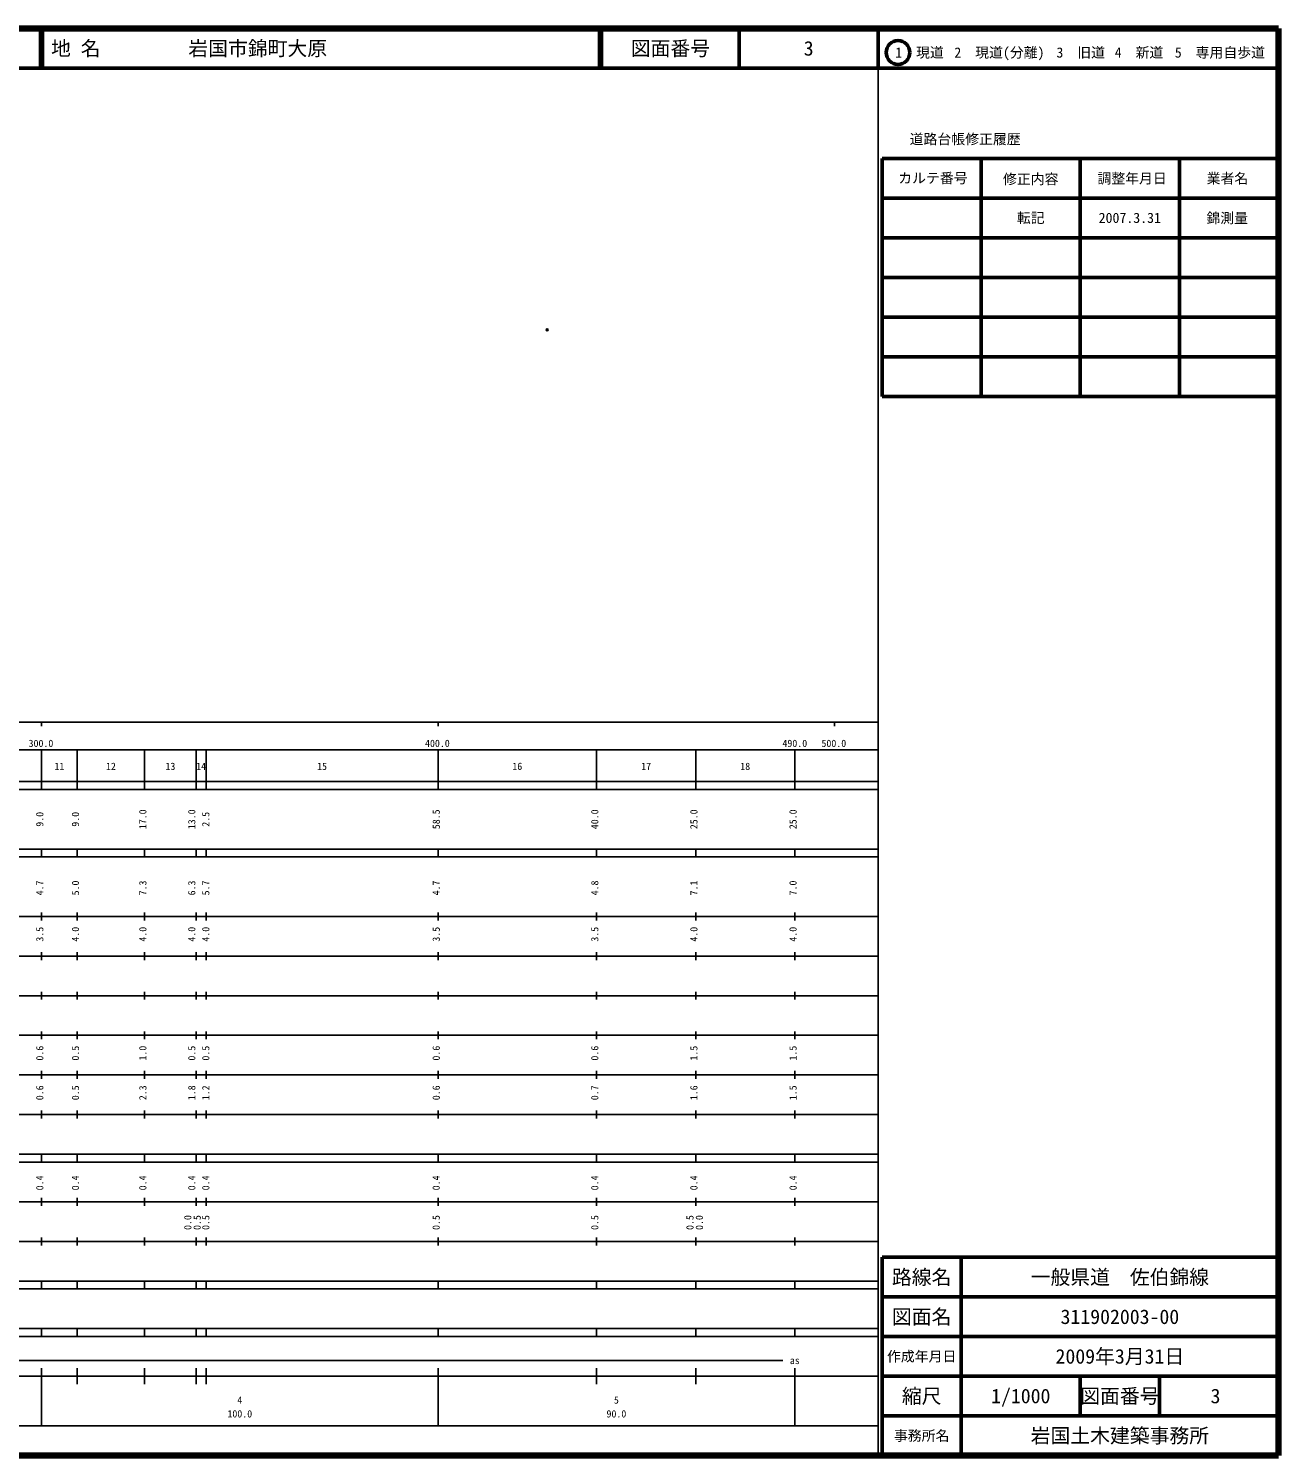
# Model space of a CAD drawing. Units: millimetres on the paper. Extents: x 40 to 680, y 20 to 380.
# Drawn here: x 364.7 to 680, y 20 to 380 of the extents above; entities that cross this region are included whole.
import ezdxf
from ezdxf.enums import TextEntityAlignment as Align

# ---------------------------------------------------------------- set-up
doc = ezdxf.new("R2010")
doc.units = ezdxf.units.MM
doc.header["$PDMODE"] = 32
doc.header["$PDSIZE"] = 0.5
doc.layers.add('M-OTRS', color=6, linetype='Continuous')
doc.layers.add('M-TTL-TXT', color=7, linetype='Continuous')
for name, color, linetype, lineweight in [('M-TTL', 2, 'Continuous', 140), ('M-TTL-BAND', 7, 'Continuous', 25), ('M-TTL-FRAM', 2, 'Continuous', 50), ('M-TTL-LINE', 7, 'Continuous', 50)]:
    doc.layers.add(name, color=color, linetype=linetype, lineweight=lineweight)
doc.styles.add('ＭＳ ゴシック', font='')
doc.styles.get('ＭＳ ゴシック').set_extended_font_data('MS Gothic')

msp = doc.modelspace()

# ---------------------------------------------------------------- linework, layer by layer
at = {"layer": 'M-OTRS'}
msp.add_point((495.531, 303.97), dxfattribs=at)
at = {"layer": 'M-TTL'}
for p, q in [((680, 380), (40, 380)), ((680, 20), (680, 380)), ((40, 20), (680, 20))]:
    msp.add_line(p, q, dxfattribs=at)
at = {"layer": 'M-TTL-BAND'}
for p, q in [((579, 20), (579, 370)), ((40, 205), (579, 205)), ((368, 205), (368, 204)), ((468, 205), (468, 204)), ((568, 205), (568, 204)), ((68, 198), (579, 198)), ((368, 188), (368, 198)), ((377, 188), (377, 198)), ((394, 188), (394, 198)), ((407, 188), (407, 198)), ((409.5, 188), (409.5, 198)), ((468, 188), (468, 198)), ((508, 188), (508, 198)), ((533, 188), (533, 198)), ((558, 188), (558, 198)), ((40, 190), (579, 190)), ((40, 188), (579, 188)), ((40, 173), (579, 173)), ((368, 171), (368, 173)), ((377, 171), (377, 173)), ((394, 171), (394, 173)), ((407, 171), (407, 173)), ((409.5, 171), (409.5, 173)), ((468, 171), (468, 173)), ((508, 171), (508, 173)), ((533, 171), (533, 173)), ((558, 171), (558, 173)), ((40, 171), (579, 171)), ((40, 156), (579, 156)), ((368, 155), (368, 157)), ((377, 155), (377, 157)), ((394, 155), (394, 157)), ((407, 155), (407, 157)), ((409.5, 155), (409.5, 157)), ((468, 155), (468, 157)), ((508, 155), (508, 157)), ((533, 155), (533, 157)), ((558, 155), (558, 157)), ((46, 146), (579, 146)), ((368, 145), (368, 147)), ((377, 145), (377, 147)), ((394, 145), (394, 147)), ((407, 145), (407, 147)), ((409.5, 145), (409.5, 147)), ((468, 145), (468, 147)), ((508, 145), (508, 147)), ((533, 145), (533, 147)), ((558, 145), (558, 147)), ((368, 135), (368, 137)), ((377, 135), (377, 137)), ((394, 135), (394, 137)), ((407, 135), (407, 137)), ((409.5, 135), (409.5, 137)), ((468, 135), (468, 137)), ((508, 135), (508, 137)), ((533, 135), (533, 137)), ((558, 135), (558, 137)), ((52, 136), (579, 136)), ((46, 126), (579, 126)), ((368, 125), (368, 127)), ((377, 125), (377, 127)), ((394, 125), (394, 127)), ((407, 125), (407, 127)), ((409.5, 125), (409.5, 127)), ((468, 125), (468, 127)), ((508, 125), (508, 127)), ((533, 125), (533, 127)), ((558, 125), (558, 127)), ((52, 116), (579, 116)), ((368, 115), (368, 117)), ((377, 115), (377, 117)), ((394, 115), (394, 117)), ((407, 115), (407, 117)), ((409.5, 115), (409.5, 117)), ((468, 115), (468, 117)), ((508, 115), (508, 117)), ((533, 115), (533, 117)), ((558, 115), (558, 117)), ((46, 106), (579, 106)), ((368, 105), (368, 107)), ((377, 105), (377, 107)), ((394, 105), (394, 107)), ((407, 105), (407, 107)), ((409.5, 105), (409.5, 107)), ((468, 105), (468, 107)), ((508, 105), (508, 107)), ((533, 105), (533, 107)), ((558, 105), (558, 107)), ((40, 96), (579, 96)), ((40, 94), (579, 94)), ((368, 94), (368, 96)), ((377, 94), (377, 96)), ((394, 94), (394, 96)), ((407, 94), (407, 96)), ((409.5, 94), (409.5, 96)), ((468, 94), (468, 96)), ((508, 94), (508, 96)), ((533, 94), (533, 96)), ((558, 94), (558, 96)), ((49, 84), (579, 84)), ((368, 83), (368, 85)), ((377, 83), (377, 85)), ((394, 83), (394, 85)), ((407, 83), (407, 85)), ((409.5, 83), (409.5, 85)), ((468, 83), (468, 85)), ((508, 83), (508, 85)), ((533, 83), (533, 85)), ((558, 83), (558, 85)), ((40, 74), (579, 74)), ((368, 73), (368, 75)), ((377, 73), (377, 75)), ((394, 73), (394, 75)), ((407, 73), (407, 75)), ((409.5, 73), (409.5, 75)), ((468, 73), (468, 75)), ((508, 73), (508, 75)), ((533, 73), (533, 75)), ((558, 73), (558, 75)), ((40, 64), (579, 64)), ((40, 62), (579, 62)), ((368, 62), (368, 64)), ((377, 62), (377, 64)), ((394, 62), (394, 64)), ((407, 62), (407, 64)), ((409.5, 62), (409.5, 64)), ((468, 62), (468, 64)), ((508, 62), (508, 64)), ((533, 62), (533, 64)), ((558, 62), (558, 64)), ((40, 52), (579, 52)), ((368, 50), (368, 52)), ((377, 50), (377, 52)), ((394, 50), (394, 52)), ((407, 50), (407, 52)), ((409.5, 50), (409.5, 52)), ((468, 50), (468, 52)), ((508, 50), (508, 52)), ((533, 50), (533, 52)), ((558, 50), (558, 52)), ((40, 50), (579, 50)), ((71, 44), (555, 44)), ((40, 40), (579, 40)), ((368, 27.5), (368, 42)), ((377, 38), (377, 42)), ((394, 38), (394, 42)), ((407, 38), (407, 42)), ((409.5, 38), (409.5, 42)), ((468, 27.5), (468, 42)), ((508, 38), (508, 42)), ((533, 38), (533, 42)), ((558, 27.5), (558, 42)), ((68, 27.5), (579, 27.5))]:
    msp.add_line(p, q, dxfattribs=at)
at = {"layer": 'M-TTL-FRAM'}
for p, q in [((580, 347.197), (580, 287.197)), ((580, 347.197), (680, 347.197)), ((580, 287.197), (680, 287.197)), ((680, 70), (580, 70)), ((580, 70), (580, 20))]:
    msp.add_line(p, q, dxfattribs=at)
at = {"layer": 'M-TTL-LINE'}
for p, q in [((367.75, 380), (367.75, 370)), ((368.25, 380), (368.25, 370)), ((508.747, 380), (508.747, 370)), ((509.247, 380), (509.247, 370)), ((543.997, 380), (543.997, 370)), ((579, 380), (579, 370)), ((40, 370), (680, 370)), ((605, 347.197), (605, 287.197)), ((630, 347.197), (630, 287.197)), ((655, 347.197), (655, 287.197)), ((580, 337.197), (680, 337.197)), ((580, 327.197), (680, 327.197)), ((580, 317.197), (680, 317.197)), ((580, 307.197), (680, 307.197)), ((580, 297.197), (680, 297.197)), ((600, 70), (600, 20)), ((680, 60), (580, 60)), ((680, 50), (580, 50)), ((680, 40), (580, 40)), ((630, 40), (630, 30)), ((650, 40), (650, 30)), ((680, 30), (580, 30))]:
    msp.add_line(p, q, dxfattribs=at)
msp.add_circle((584.031, 373.958), 3, dxfattribs=at)

# ---------------------------------------------------------------- texts
at = {"layer": 'M-TTL-BAND', "style": 'ＭＳ ゴシック'}
for s, p in [('300.0', (367.844, 198.195)), ('400.0', (467.844, 198.195)), ('490.0', (558, 198.195)), ('500.0', (567.844, 198.195)), ('11', (372.5, 192.405)), ('12', (385.5, 192.405)), ('13', (400.5, 192.405)), ('14', (408.25, 192.405)), ('15', (438.75, 192.405)), ('16', (488, 192.405)), ('17', (520.5, 192.405)), ('18', (545.5, 192.405)), ('as', (558, 42.5)), ('4', (418, 32.523)), ('5', (513, 32.523)), ('100.0', (418, 29.033)), ('90.0', (513, 29.033))]:
    msp.add_text(s, height=1.833, dxfattribs=at).set_placement(p, align=Align.BOTTOM_CENTER)
for s, p in [('9.0', (369, 180.5)), ('9.0', (378, 180.5)), ('17.0', (395, 180.5)), ('13.0', (407.339, 180.5)), ('2.5', (410.878, 180.5)), ('58.5', (469, 180.5)), ('40.0', (509, 180.5)), ('25.0', (534, 180.5)), ('25.0', (559, 180.5)), ('4.7', (369, 163.174)), ('5.0', (378, 163.174)), ('7.3', (395, 163.174)), ('6.3', (407.339, 163.174)), ('5.7', (410.878, 163.174)), ('4.7', (469, 163.174)), ('4.8', (509, 163.174)), ('7.1', (534, 163.174)), ('7.0', (559, 163.174)), ('3.5', (369, 151.5)), ('4.0', (378, 151.5)), ('4.0', (395, 151.5)), ('4.0', (407.339, 151.5)), ('4.0', (410.878, 151.5)), ('3.5', (469, 151.5)), ('3.5', (509, 151.5)), ('4.0', (534, 151.5)), ('4.0', (559, 151.5)), ('0.6', (369, 121.5)), ('0.5', (378, 121.5)), ('1.0', (395, 121.5)), ('0.5', (407.339, 121.5)), ('0.5', (410.878, 121.5)), ('0.6', (469, 121.5)), ('0.6', (509, 121.5)), ('1.5', (534, 121.5)), ('1.5', (559, 121.5)), ('0.6', (369, 111.5)), ('0.5', (378, 111.5)), ('2.3', (395, 111.5)), ('1.8', (407.339, 111.5)), ('1.2', (410.878, 111.5)), ('0.6', (469, 111.5)), ('0.7', (509, 111.5)), ('1.6', (534, 111.5)), ('1.5', (559, 111.5)), ('0.4', (369, 88.764)), ('0.4', (378, 88.764)), ('0.4', (395, 88.764)), ('0.4', (407.339, 88.764)), ('0.4', (410.878, 88.764)), ('0.4', (469, 88.764)), ('0.4', (509, 88.764)), ('0.4', (534, 88.764)), ('0.4', (559, 88.764)), ('0.0', (406.339, 78.764)), ('0.5', (408.709, 78.764)), ('0.5', (410.878, 78.764)), ('0.5', (469, 78.764)), ('0.5', (509, 78.764)), ('0.5', (533, 78.764)), ('0.0', (535.37, 78.764))]:
    msp.add_text(s, height=1.833, rotation=90, dxfattribs=at).set_placement(p, align=Align.BOTTOM_CENTER)
at = {"layer": 'M-TTL-TXT', "style": 'ＭＳ ゴシック'}
for s, p in [('地 名', (370.38, 375)), ('岩国市錦町大原', (405.024, 375))]:
    msp.add_text(s, height=3.666, dxfattribs=at).set_placement(p, align=Align.MIDDLE_LEFT)
for s, height, p in [('図面番号', 3.666, (526.622, 375)), ('3', 3.666, (561.497, 375)), ('1\u3000現道', 2.566, (589.448, 373.958)), ('2\u3000現道(分離)', 2.566, (609.619, 373.958)), ('3\u3000旧道', 2.566, (630.121, 373.958)), ('4\u3000新道', 2.566, (644.824, 373.958)), ('5\u3000専用自歩道', 2.566, (665.228, 373.958)), ('道路台帳修正履歴', 2.566, (600.968, 352.113)), ('カルテ番号', 2.566, (592.839, 342.277)), ('修正内容', 2.566, (617.509, 342.023)), ('調整年月日', 2.566, (643.089, 342.197)), ('業者名', 2.566, (667.134, 342.197)), ('転記', 2.566, (617.5, 332.245)), ('2007.3.31', 2.566, (642.5, 332.245)), ('錦測量', 2.566, (667.077, 332.189)), ('路線名', 3.666, (590, 65)), ('路線名', 3.666, (590, 65)), ('一般県道\u3000佐伯錦線', 3.666, (640, 65)), ('図面名', 3.666, (590, 55)), ('図面名', 3.666, (590, 55)), ('311902003-00', 3.666, (640, 55)), ('2009年3月31日', 3.666, (640, 45)), ('作成年月日', 2.566, (590, 45)), ('作成年月日', 2.566, (590, 45)), ('縮尺', 3.666, (590, 35)), ('縮尺', 3.666, (590, 35)), ('1/1000', 3.666, (615, 35)), ('図面番号', 3.666, (640, 35)), ('図面番号', 3.666, (640, 35)), ('3', 3.666, (664.125, 35)), ('事務所名', 2.566, (590, 25)), ('事務所名', 2.566, (590, 25)), ('岩国土木建築事務所', 3.666, (640, 25))]:
    msp.add_text(s, height=height, dxfattribs=at).set_placement(p, align=Align.MIDDLE_CENTER)

doc.saveas('drawing.dxf')
